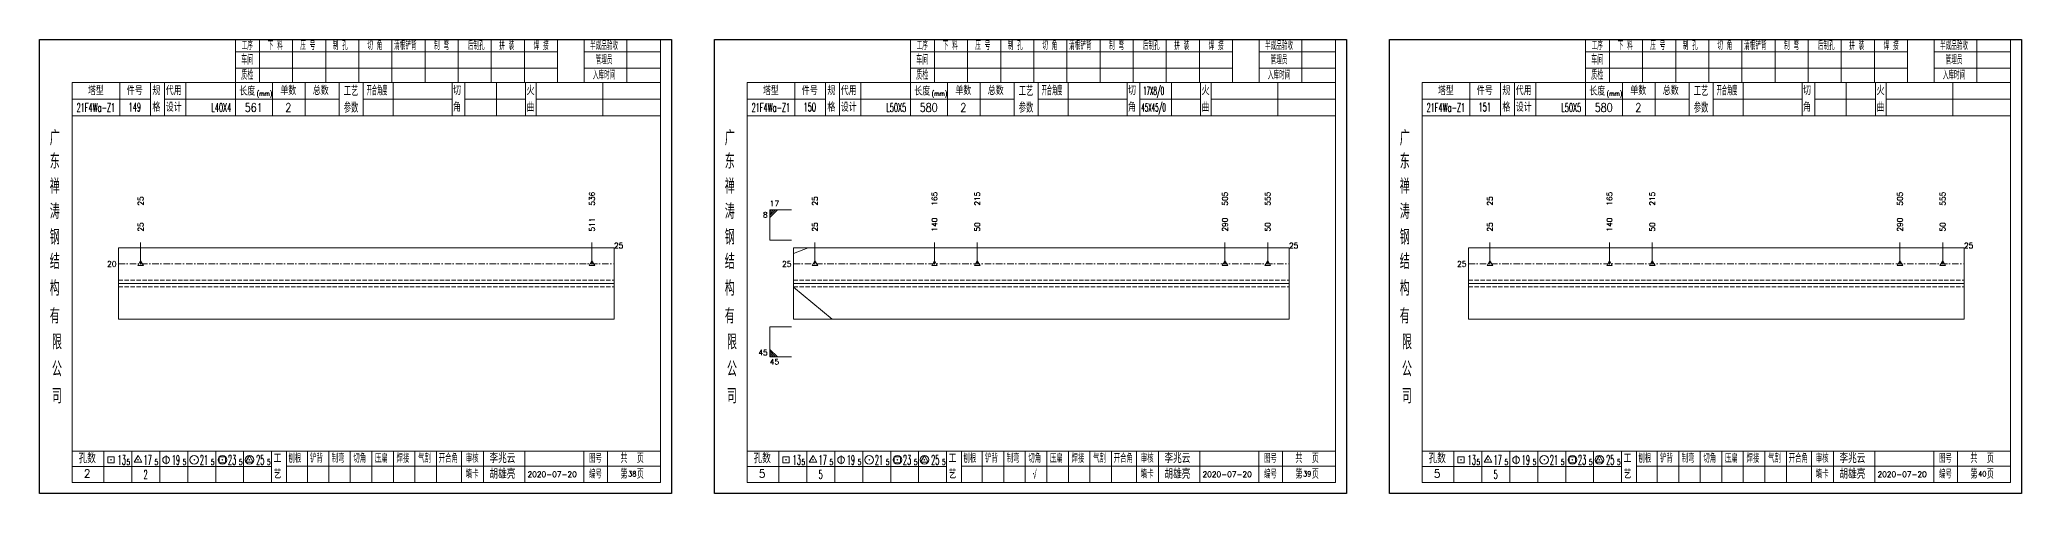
# Model space of a CAD drawing. Extents: x 1310 to 15542, y -76 to 8381.
# Drawn here: x 13065 to 13982, y 5794 to 6004 of the extents above; entities that cross this region are included whole.
import ezdxf
from ezdxf.enums import TextEntityAlignment as Align

# ---------------------------------------------------------------- set-up
doc = ezdxf.new("R2010")
doc.units = 0
doc.header["$MEASUREMENT"] = 0
doc.linetypes.add('一点画线', pattern=[5.2, 3, -1, 0.2, -1])
doc.linetypes.add('虚线', pattern=[2.75, 2, -0.75])
doc.layers.get('0').update_dxf_attribs({"linetype": 'CONTINUOUS', "lineweight": 25})
for name, color, linetype, lineweight in [('1', 7, 'CONTINUOUS', 25), ('4', 7, 'CONTINUOUS', 25), ('5', 7, 'CONTINUOUS', 25)]:
    doc.layers.add(name, color=color, linetype=linetype, lineweight=lineweight)
doc.styles.get("Standard").update_dxf_attribs({"font": 'simplex.shx', "width": 0.7, "height": 3, "bigfont": 'gbhzfs.shx'})

# ---------------------------------------------------------------- blocks, each defined once
blk = doc.blocks.new('孔17.5')
at = {"layer": '5', "color": 7, "linetype": 'Continuous', "lineweight": 13}
for p, q in [((0, 1), (-0.866, -0.5)), ((-0.1, -0.1), (0.1, 0.1)), ((0.1, -0.1), (-0.1, 0.1)), ((0.866, -0.5), (0, 1)), ((-0.866, -0.5), (0.866, -0.5))]:
    blk.add_line(p, q, dxfattribs=at)
blk = doc.blocks.new('CTJGK')
at = {"color": 6, "linetype": 'Continuous'}
for p, q in [((0, 209.97), (292.13, 209.97)), ((0, 0), (0, 209.97)), ((292.13, 209.97), (292.13, 0)), ((292.13, 0), (0, 0))]:
    blk.add_line(p, q, dxfattribs=at)

msp = doc.modelspace()

# ---------------------------------------------------------------- linework, layer by layer
at = {"color": 7, "linetype": 'Continuous', "lineweight": 13}
for p, q in [((13402.862, 5924.824), (13412.862, 5924.824)), ((13402.862, 5910.824), (13402.862, 5924.824)), ((13403.737, 5924.824), (13402.862, 5923.949)), ((13404.612, 5924.824), (13402.862, 5923.074)), ((13405.487, 5924.824), (13402.862, 5922.199)), ((13406.362, 5924.824), (13402.862, 5921.324)), ((13402.862, 5910.824), (13412.862, 5910.824)), ((13111.942, 5899.824), (13111.942, 5909.824)), ((13320.651, 5899.824), (13320.651, 5909.824)), ((13413.862, 5904.684), (13420.578, 5907.324)), ((13423.738, 5899.824), (13423.738, 5909.824)), ((13479.045, 5899.824), (13479.045, 5909.824)), ((13498.798, 5899.824), (13498.798, 5909.824)), ((13613.363, 5899.824), (13613.363, 5909.824)), ((13633.115, 5899.824), (13633.115, 5909.824)), ((13735.868, 5899.824), (13735.868, 5909.824)), ((13791.175, 5899.824), (13791.175, 5909.824)), ((13810.928, 5899.824), (13810.928, 5909.824)), ((13925.493, 5899.824), (13925.493, 5909.824)), ((13945.245, 5899.824), (13945.245, 5909.824)), ((13413.862, 5889.174), (13431.639, 5874.324)), ((13402.862, 5870.824), (13412.862, 5870.824)), ((13402.862, 5870.824), (13402.862, 5856.824)), ((13406.362, 5856.824), (13402.862, 5860.324)), ((13405.487, 5856.824), (13402.862, 5859.449)), ((13404.612, 5856.824), (13402.862, 5858.574)), ((13403.737, 5856.824), (13402.862, 5857.699)), ((13402.862, 5856.824), (13412.862, 5856.824))]:
    msp.add_line(p, q, dxfattribs=at)
at = {"color": 7, "linetype": 'Continuous', "lineweight": 18}
for p, q in [((13101.732, 5907.324), (13101.732, 5874.324)), ((13101.732, 5907.324), (13330.862, 5907.324)), ((13330.862, 5907.324), (13330.862, 5874.324)), ((13413.862, 5907.324), (13413.862, 5874.324)), ((13413.862, 5907.324), (13642.992, 5907.324)), ((13642.992, 5907.324), (13642.992, 5874.324)), ((13725.992, 5907.324), (13725.992, 5874.324)), ((13725.992, 5907.324), (13955.122, 5907.324)), ((13955.122, 5907.324), (13955.122, 5874.324)), ((13101.732, 5890.824), (13330.862, 5890.824)), ((13413.862, 5890.824), (13642.992, 5890.824)), ((13725.992, 5890.824), (13955.122, 5890.824))]:
    msp.add_line(p, q, dxfattribs=at)
at = {"color": 3, "linetype": '一点画线', "lineweight": 13}
for p, q in [((13101.732, 5899.824), (13330.862, 5899.824)), ((13413.862, 5899.824), (13642.992, 5899.824)), ((13725.992, 5899.824), (13955.122, 5899.824))]:
    msp.add_line(p, q, dxfattribs=at)
at = {"color": 1, "linetype": '虚线', "lineweight": 18}
for p, q in [((13101.732, 5892.324), (13330.862, 5892.324)), ((13101.732, 5889.324), (13330.862, 5889.324)), ((13413.862, 5892.324), (13642.992, 5892.324)), ((13413.862, 5889.324), (13642.992, 5889.324)), ((13725.992, 5892.324), (13955.122, 5892.324)), ((13725.992, 5889.324), (13955.122, 5889.324))]:
    msp.add_line(p, q, dxfattribs=at)
at = {"layer": '1', "color": 7, "linetype": 'Continuous', "lineweight": 18}
for p, q in [((13101.732, 5874.324), (13330.862, 5874.324)), ((13413.862, 5874.324), (13642.992, 5874.324)), ((13725.992, 5874.324), (13955.122, 5874.324))]:
    msp.add_line(p, q, dxfattribs=at)
at = {"layer": '4', "color": 1, "linetype": 'Continuous', "lineweight": 18}
for p, q in [((13065.232, 6003.651), (13065.232, 5793.681)), ((13357.362, 6003.651), (13065.232, 6003.651)), ((13155.862, 6003.651), (13155.862, 5983.811)), ((13166.892, 6003.651), (13166.892, 5983.791)), ((13182.202, 6003.651), (13182.202, 5983.791)), ((13197.522, 6003.651), (13197.522, 5983.791)), ((13212.832, 6003.651), (13212.832, 5983.791)), ((13228.142, 6003.651), (13228.142, 5983.791)), ((13243.452, 6003.651), (13243.452, 5983.791)), ((13258.772, 6003.651), (13258.772, 5983.791)), ((13274.082, 6003.651), (13274.082, 5983.791)), ((13289.392, 6003.651), (13289.392, 5983.791)), ((13304.702, 6003.651), (13304.702, 5983.811)), ((13304.702, 6003.651), (13304.702, 5983.791)), ((13316.982, 6003.651), (13316.982, 5983.791)), ((13336.732, 6003.651), (13336.732, 5983.791)), ((13352.312, 6003.651), (13352.312, 5983.791)), ((13357.362, 5973.851), (13357.362, 6003.651)), ((13377.362, 6003.651), (13377.362, 5793.681)), ((13669.492, 6003.651), (13377.362, 6003.651)), ((13467.992, 6003.651), (13467.992, 5983.811)), ((13479.022, 6003.651), (13479.022, 5983.791)), ((13494.332, 6003.651), (13494.332, 5983.791)), ((13509.652, 6003.651), (13509.652, 5983.791)), ((13524.962, 6003.651), (13524.962, 5983.791)), ((13540.272, 6003.651), (13540.272, 5983.791)), ((13555.582, 6003.651), (13555.582, 5983.791)), ((13570.902, 6003.651), (13570.902, 5983.791)), ((13586.212, 6003.651), (13586.212, 5983.791)), ((13601.522, 6003.651), (13601.522, 5983.791)), ((13616.832, 6003.651), (13616.832, 5983.811)), ((13616.832, 6003.651), (13616.832, 5983.791)), ((13629.112, 6003.651), (13629.112, 5983.791)), ((13648.862, 6003.651), (13648.862, 5983.791)), ((13664.442, 6003.651), (13664.442, 5983.791)), ((13669.492, 5973.851), (13669.492, 6003.651)), ((13689.492, 6003.651), (13689.492, 5793.681)), ((13981.622, 6003.651), (13689.492, 6003.651)), ((13780.122, 6003.651), (13780.122, 5983.811)), ((13791.152, 6003.651), (13791.152, 5983.791)), ((13806.462, 6003.651), (13806.462, 5983.791)), ((13821.782, 6003.651), (13821.782, 5983.791)), ((13837.092, 6003.651), (13837.092, 5983.791)), ((13852.402, 6003.651), (13852.402, 5983.791)), ((13867.712, 6003.651), (13867.712, 5983.791)), ((13883.032, 6003.651), (13883.032, 5983.791)), ((13898.342, 6003.651), (13898.342, 5983.791)), ((13913.652, 6003.651), (13913.652, 5983.791)), ((13928.962, 6003.651), (13928.962, 5983.811)), ((13928.962, 6003.651), (13928.962, 5983.791)), ((13941.242, 6003.651), (13941.242, 5983.791)), ((13960.992, 6003.651), (13960.992, 5983.791)), ((13976.572, 6003.651), (13976.572, 5983.791)), ((13981.622, 5973.851), (13981.622, 6003.651)), ((13304.702, 5997.921), (13155.862, 5997.921)), ((13352.312, 5997.921), (13316.982, 5997.921)), ((13616.832, 5997.921), (13467.992, 5997.921)), ((13664.442, 5997.921), (13629.112, 5997.921)), ((13928.962, 5997.921), (13780.122, 5997.921)), ((13976.572, 5997.921), (13941.242, 5997.921)), ((13304.702, 5990.441), (13155.862, 5990.441)), ((13352.312, 5990.441), (13316.982, 5990.441)), ((13616.832, 5990.441), (13467.992, 5990.441)), ((13664.442, 5990.441), (13629.112, 5990.441)), ((13928.962, 5990.441), (13780.122, 5990.441)), ((13976.572, 5990.441), (13941.242, 5990.441)), ((13080.242, 5983.791), (13080.242, 5798.731)), ((13352.312, 5983.791), (13080.242, 5983.791)), ((13116.512, 5976.031), (13080.242, 5976.031)), ((13102.362, 5983.801), (13102.362, 5968.381)), ((13116.512, 5968.381), (13116.512, 5983.791)), ((13123.012, 5968.381), (13123.012, 5983.791)), ((13203.732, 5976.081), (13123.012, 5976.081)), ((13132.882, 5983.791), (13132.882, 5968.381)), ((13155.862, 5983.811), (13155.862, 5968.381)), ((13172.982, 5983.791), (13172.982, 5968.381)), ((13188.032, 5983.791), (13188.032, 5968.381)), ((13203.732, 5983.791), (13203.732, 5968.381)), ((13214.792, 5983.791), (13214.792, 5968.381)), ((13214.792, 5976.081), (13256.042, 5976.081)), ((13228.742, 5983.791), (13228.742, 5968.381)), ((13256.042, 5983.791), (13256.042, 5968.381)), ((13261.802, 5983.791), (13261.802, 5968.381)), ((13261.802, 5976.081), (13289.882, 5976.081)), ((13276.422, 5983.791), (13276.422, 5968.381)), ((13289.882, 5983.791), (13289.882, 5968.381)), ((13294.872, 5983.791), (13294.872, 5968.381)), ((13294.872, 5976.081), (13352.492, 5976.081)), ((13325.612, 5983.791), (13325.612, 5968.381)), ((13352.312, 5798.731), (13352.312, 5983.791)), ((13392.372, 5983.791), (13392.372, 5798.731)), ((13664.442, 5983.791), (13392.372, 5983.791)), ((13428.642, 5976.031), (13392.372, 5976.031)), ((13414.492, 5983.801), (13414.492, 5968.381)), ((13428.642, 5968.381), (13428.642, 5983.791)), ((13435.142, 5968.381), (13435.142, 5983.791)), ((13515.862, 5976.081), (13435.142, 5976.081)), ((13445.012, 5983.791), (13445.012, 5968.381)), ((13467.992, 5983.811), (13467.992, 5968.381)), ((13485.112, 5983.791), (13485.112, 5968.381)), ((13500.162, 5983.791), (13500.162, 5968.381)), ((13515.862, 5983.791), (13515.862, 5968.381)), ((13526.922, 5983.791), (13526.922, 5968.381)), ((13526.922, 5976.081), (13568.172, 5976.081)), ((13540.872, 5983.791), (13540.872, 5968.381)), ((13568.172, 5983.791), (13568.172, 5968.381)), ((13573.932, 5983.791), (13573.932, 5968.381)), ((13573.932, 5976.081), (13602.012, 5976.081)), ((13588.552, 5983.791), (13588.552, 5968.381)), ((13602.012, 5983.791), (13602.012, 5968.381)), ((13607.002, 5983.791), (13607.002, 5968.381)), ((13607.002, 5976.081), (13664.622, 5976.081)), ((13637.742, 5983.791), (13637.742, 5968.381)), ((13664.442, 5798.731), (13664.442, 5983.791)), ((13704.502, 5983.791), (13704.502, 5798.731)), ((13976.572, 5983.791), (13704.502, 5983.791)), ((13740.772, 5976.031), (13704.502, 5976.031)), ((13726.622, 5983.801), (13726.622, 5968.381)), ((13740.772, 5968.381), (13740.772, 5983.791)), ((13747.272, 5968.381), (13747.272, 5983.791)), ((13827.992, 5976.081), (13747.272, 5976.081)), ((13757.142, 5983.791), (13757.142, 5968.381)), ((13780.122, 5983.811), (13780.122, 5968.381)), ((13797.242, 5983.791), (13797.242, 5968.381)), ((13812.292, 5983.791), (13812.292, 5968.381)), ((13827.992, 5983.791), (13827.992, 5968.381)), ((13839.052, 5983.791), (13839.052, 5968.381)), ((13839.052, 5976.081), (13880.302, 5976.081)), ((13853.002, 5983.791), (13853.002, 5968.381)), ((13880.302, 5983.791), (13880.302, 5968.381)), ((13886.062, 5983.791), (13886.062, 5968.381)), ((13886.062, 5976.081), (13914.142, 5976.081)), ((13900.682, 5983.791), (13900.682, 5968.381)), ((13914.142, 5983.791), (13914.142, 5968.381)), ((13919.132, 5983.791), (13919.132, 5968.381)), ((13919.132, 5976.081), (13976.752, 5976.081)), ((13949.872, 5983.791), (13949.872, 5968.381)), ((13976.572, 5798.731), (13976.572, 5983.791)), ((13352.492, 5968.381), (13080.242, 5968.381)), ((13357.362, 5793.681), (13357.362, 5973.851)), ((13664.622, 5968.381), (13392.372, 5968.381)), ((13669.492, 5793.681), (13669.492, 5973.851)), ((13976.752, 5968.381), (13704.502, 5968.381)), ((13981.622, 5793.681), (13981.622, 5973.851)), ((13080.242, 5813.261), (13352.312, 5813.261)), ((13094.932, 5813.261), (13094.932, 5798.731)), ((13107.862, 5798.731), (13107.862, 5813.261)), ((13120.792, 5813.261), (13120.792, 5798.731)), ((13133.712, 5798.731), (13133.712, 5813.261)), ((13146.642, 5813.261), (13146.642, 5798.731)), ((13159.572, 5798.731), (13159.572, 5813.261)), ((13172.492, 5798.731), (13172.492, 5813.261)), ((13179.362, 5798.731), (13179.362, 5813.261)), ((13189.022, 5798.731), (13189.022, 5813.261)), ((13198.962, 5798.731), (13198.962, 5813.261)), ((13208.902, 5798.731), (13208.902, 5813.261)), ((13218.852, 5798.731), (13218.852, 5813.261)), ((13228.792, 5798.731), (13228.792, 5813.261)), ((13238.732, 5798.731), (13238.732, 5813.261)), ((13248.682, 5798.731), (13248.682, 5813.261)), ((13260.322, 5798.731), (13260.322, 5813.261)), ((13270.472, 5798.731), (13270.472, 5813.261)), ((13289.532, 5798.731), (13289.532, 5813.261)), ((13316.912, 5798.731), (13316.912, 5813.261)), ((13327.872, 5798.731), (13327.872, 5813.261)), ((13392.372, 5813.261), (13664.442, 5813.261)), ((13407.062, 5813.261), (13407.062, 5798.731)), ((13419.992, 5798.731), (13419.992, 5813.261)), ((13432.922, 5813.261), (13432.922, 5798.731)), ((13445.842, 5798.731), (13445.842, 5813.261)), ((13458.772, 5813.261), (13458.772, 5798.731)), ((13471.702, 5798.731), (13471.702, 5813.261)), ((13484.622, 5798.731), (13484.622, 5813.261)), ((13491.492, 5798.731), (13491.492, 5813.261)), ((13501.152, 5798.731), (13501.152, 5813.261)), ((13511.092, 5798.731), (13511.092, 5813.261)), ((13521.032, 5798.731), (13521.032, 5813.261)), ((13530.982, 5798.731), (13530.982, 5813.261)), ((13540.922, 5798.731), (13540.922, 5813.261)), ((13550.862, 5798.731), (13550.862, 5813.261)), ((13560.812, 5798.731), (13560.812, 5813.261)), ((13572.452, 5798.731), (13572.452, 5813.261)), ((13582.602, 5798.731), (13582.602, 5813.261)), ((13601.662, 5798.731), (13601.662, 5813.261)), ((13629.042, 5798.731), (13629.042, 5813.261)), ((13640.002, 5798.731), (13640.002, 5813.261)), ((13704.502, 5813.261), (13976.572, 5813.261)), ((13719.192, 5813.261), (13719.192, 5798.731)), ((13732.122, 5798.731), (13732.122, 5813.261)), ((13745.052, 5813.261), (13745.052, 5798.731)), ((13757.972, 5798.731), (13757.972, 5813.261)), ((13770.902, 5813.261), (13770.902, 5798.731)), ((13783.832, 5798.731), (13783.832, 5813.261)), ((13796.752, 5798.731), (13796.752, 5813.261)), ((13803.622, 5798.731), (13803.622, 5813.261)), ((13813.282, 5798.731), (13813.282, 5813.261)), ((13823.222, 5798.731), (13823.222, 5813.261)), ((13833.162, 5798.731), (13833.162, 5813.261)), ((13843.112, 5798.731), (13843.112, 5813.261)), ((13853.052, 5798.731), (13853.052, 5813.261)), ((13862.992, 5798.731), (13862.992, 5813.261)), ((13872.942, 5798.731), (13872.942, 5813.261)), ((13884.582, 5798.731), (13884.582, 5813.261)), ((13894.732, 5798.731), (13894.732, 5813.261)), ((13913.792, 5798.731), (13913.792, 5813.261)), ((13941.172, 5798.731), (13941.172, 5813.261)), ((13952.132, 5798.731), (13952.132, 5813.261)), ((13172.492, 5806.131), (13080.242, 5806.131)), ((13179.322, 5806.291), (13352.312, 5806.291)), ((13484.622, 5806.131), (13392.372, 5806.131)), ((13491.452, 5806.291), (13664.442, 5806.291)), ((13796.752, 5806.131), (13704.502, 5806.131)), ((13803.582, 5806.291), (13976.572, 5806.291)), ((13065.232, 5793.681), (13357.362, 5793.681)), ((13080.242, 5798.731), (13352.312, 5798.731)), ((13377.362, 5793.681), (13669.492, 5793.681)), ((13392.372, 5798.731), (13664.442, 5798.731)), ((13689.492, 5793.681), (13981.622, 5793.681)), ((13704.502, 5798.731), (13976.572, 5798.731))]:
    msp.add_line(p, q, dxfattribs=at)
at = {"layer": '4', "color": 7, "linetype": 'Continuous', "lineweight": 13}
for p, q in [((13096.818, 5807.767), (13096.818, 5810.595)), ((13096.818, 5810.595), (13099.646, 5810.595)), ((13099.646, 5810.595), (13099.646, 5807.767)), ((13110.732, 5811.181), (13109, 5808.181)), ((13112.464, 5808.181), (13110.732, 5811.181)), ((13123.732, 5811.181), (13123.732, 5807.181)), ((13148.318, 5807.767), (13148.318, 5810.595)), ((13148.318, 5810.595), (13151.146, 5810.595)), ((13151.146, 5810.595), (13151.146, 5807.767)), ((13162.232, 5811.181), (13160.5, 5808.181)), ((13163.964, 5808.181), (13162.232, 5811.181)), ((13408.948, 5807.767), (13408.948, 5810.595)), ((13408.948, 5810.595), (13411.776, 5810.595)), ((13411.776, 5810.595), (13411.776, 5807.767)), ((13422.862, 5811.181), (13421.13, 5808.181)), ((13424.594, 5808.181), (13422.862, 5811.181)), ((13435.862, 5811.181), (13435.862, 5807.181)), ((13460.448, 5807.767), (13460.448, 5810.595)), ((13460.448, 5810.595), (13463.276, 5810.595)), ((13463.276, 5810.595), (13463.276, 5807.767)), ((13474.362, 5811.181), (13472.63, 5808.181)), ((13476.094, 5808.181), (13474.362, 5811.181)), ((13721.078, 5807.767), (13721.078, 5810.595)), ((13721.078, 5810.595), (13723.906, 5810.595)), ((13723.906, 5810.595), (13723.906, 5807.767)), ((13734.992, 5811.181), (13733.26, 5808.181)), ((13736.724, 5808.181), (13734.992, 5811.181)), ((13747.992, 5811.181), (13747.992, 5807.181)), ((13772.578, 5807.767), (13772.578, 5810.595)), ((13772.578, 5810.595), (13775.406, 5810.595)), ((13775.406, 5810.595), (13775.406, 5807.767)), ((13786.492, 5811.181), (13784.76, 5808.181)), ((13788.224, 5808.181), (13786.492, 5811.181)), ((13099.646, 5807.767), (13096.818, 5807.767)), ((13098.032, 5808.981), (13098.432, 5809.381)), ((13098.432, 5808.981), (13098.032, 5809.381)), ((13109, 5808.181), (13112.464, 5808.181)), ((13110.532, 5808.981), (13110.932, 5809.381)), ((13110.932, 5808.981), (13110.532, 5809.381)), ((13136.532, 5808.981), (13136.932, 5809.381)), ((13136.932, 5808.981), (13136.532, 5809.381)), ((13151.146, 5807.767), (13148.318, 5807.767)), ((13149.532, 5808.981), (13149.932, 5809.381)), ((13149.932, 5808.981), (13149.532, 5809.381)), ((13160.5, 5808.181), (13163.964, 5808.181)), ((13162.032, 5808.981), (13162.432, 5809.381)), ((13162.432, 5808.981), (13162.032, 5809.381)), ((13411.776, 5807.767), (13408.948, 5807.767)), ((13410.162, 5808.981), (13410.562, 5809.381)), ((13410.562, 5808.981), (13410.162, 5809.381)), ((13421.13, 5808.181), (13424.594, 5808.181)), ((13422.662, 5808.981), (13423.062, 5809.381)), ((13423.062, 5808.981), (13422.662, 5809.381)), ((13448.662, 5808.981), (13449.062, 5809.381)), ((13449.062, 5808.981), (13448.662, 5809.381)), ((13463.276, 5807.767), (13460.448, 5807.767)), ((13461.662, 5808.981), (13462.062, 5809.381)), ((13462.062, 5808.981), (13461.662, 5809.381)), ((13472.63, 5808.181), (13476.094, 5808.181)), ((13474.162, 5808.981), (13474.562, 5809.381)), ((13474.562, 5808.981), (13474.162, 5809.381)), ((13723.906, 5807.767), (13721.078, 5807.767)), ((13722.292, 5808.981), (13722.692, 5809.381)), ((13722.692, 5808.981), (13722.292, 5809.381)), ((13733.26, 5808.181), (13736.724, 5808.181)), ((13734.792, 5808.981), (13735.192, 5809.381)), ((13735.192, 5808.981), (13734.792, 5809.381)), ((13760.792, 5808.981), (13761.192, 5809.381)), ((13761.192, 5808.981), (13760.792, 5809.381)), ((13775.406, 5807.767), (13772.578, 5807.767)), ((13773.792, 5808.981), (13774.192, 5809.381)), ((13774.192, 5808.981), (13773.792, 5809.381)), ((13784.76, 5808.181), (13788.224, 5808.181)), ((13786.292, 5808.981), (13786.692, 5809.381)), ((13786.692, 5808.981), (13786.292, 5809.381))]:
    msp.add_line(p, q, dxfattribs=at)
for centre, radius in [((13123.732, 5809.181), 1.6), ((13136.732, 5809.181), 2), ((13149.732, 5809.181), 2), ((13162.232, 5809.181), 2), ((13435.862, 5809.181), 1.6), ((13448.862, 5809.181), 2), ((13461.862, 5809.181), 2), ((13474.362, 5809.181), 2), ((13747.992, 5809.181), 1.6), ((13760.992, 5809.181), 2), ((13773.992, 5809.181), 2), ((13786.492, 5809.181), 2)]:
    msp.add_circle(centre, radius, dxfattribs=at)

# ---------------------------------------------------------------- block references
at = {"color": 0, "linetype": 'Continuous'}
for p in [(13065.232, 5793.681), (13377.362, 5793.681), (13689.492, 5793.681)]:
    msp.add_blockref('CTJGK', p, dxfattribs=at)
at = {"color": 8, "linetype": 'Continuous', "lineweight": 9, "xscale": 1.5, "yscale": 1.5, "zscale": 1.5}
for p in [(13111.942, 5899.824), (13320.651, 5899.824), (13423.738, 5899.824), (13479.045, 5899.824), (13498.798, 5899.824), (13613.363, 5899.824), (13633.115, 5899.824), (13735.868, 5899.824), (13791.175, 5899.824), (13810.928, 5899.824), (13925.493, 5899.824), (13945.245, 5899.824)]:
    msp.add_blockref('孔17.5', p, dxfattribs=at)

# ---------------------------------------------------------------- texts
at = {"color": 7, "linetype": 'Continuous', "lineweight": 13}
for s, p in [('25', (13111.942, 5926.824)), ('536', (13320.651, 5926.824)), ('25', (13423.738, 5926.824)), ('165', (13479.045, 5926.824)), ('215', (13498.798, 5926.824)), ('505', (13613.363, 5926.824)), ('555', (13633.115, 5926.824)), ('25', (13735.868, 5926.824)), ('165', (13791.175, 5926.824)), ('215', (13810.928, 5926.824)), ('505', (13925.493, 5926.824)), ('555', (13945.245, 5926.824))]:
    msp.add_text(s, height=2.5, rotation=90, dxfattribs=at).set_placement(p, align=Align.MIDDLE_LEFT)
msp.add_text('17', height=2.5, dxfattribs=at).set_placement((13402.862, 5925.824), align=Align.BOTTOM_LEFT)
at = {"color": 8, "linetype": 'Continuous', "lineweight": 9}
for s, p in [('511', (13320.651, 5914.824)), ('140', (13479.045, 5914.824)), ('290', (13613.363, 5914.824)), ('140', (13791.175, 5914.824)), ('290', (13925.493, 5914.824)), ('25', (13111.942, 5914.824)), ('25', (13423.738, 5914.824)), ('50', (13498.798, 5914.824)), ('50', (13633.115, 5914.824)), ('25', (13735.868, 5914.824)), ('50', (13810.928, 5914.824)), ('50', (13945.245, 5914.824))]:
    msp.add_text(s, height=2.5, rotation=90, dxfattribs=at).set_placement(p, align=Align.MIDDLE_LEFT)
at = {"color": 7, "linetype": 'Continuous', "lineweight": 13}
msp.add_text('8', height=2.5, dxfattribs=at).set_placement((13401.862, 5923.824), align=Align.TOP_RIGHT)
for p in [(13330.862, 5908.324), (13642.992, 5908.324), (13955.122, 5908.324)]:
    msp.add_text('25', height=2.5, dxfattribs=at).set_placement(p, align=Align.MIDDLE_LEFT)
for s, p in [('20', (13100.732, 5899.824)), ('25', (13412.862, 5899.824)), ('25', (13724.992, 5899.824))]:
    msp.add_text(s, height=2.5, dxfattribs=at).set_placement(p, align=Align.MIDDLE_RIGHT)
msp.add_text('45', height=2.5, dxfattribs=at).set_placement((13401.862, 5856.824), align=Align.BOTTOM_RIGHT)
msp.add_text('45', height=2.5, dxfattribs=at).set_placement((13402.862, 5855.824), align=Align.TOP_LEFT)
at = {"layer": '4', "color": 1, "linetype": 'Continuous', "lineweight": 25}
for s, height, width, p in [('工序', 3.7, 0.7, (13161.232, 6000.781)), ('下 料', 3.7, 0.7, (13174.232, 6000.781)), ('压 号', 3.7, 0.7, (13189.232, 6000.781)), ('制 孔', 3.7, 0.7, (13204.232, 6000.781)), ('切 角', 3.7, 0.7, (13220.232, 6000.781)), ('清根铲背 ', 3.7, 0.7, (13235.232, 6000.781)), (' 制 弯', 3.7, 0.7, (13250.232, 6000.781)), (' 后制孔', 3.7, 0.7, (13266.232, 6000.781)), ('拼 装', 3.7, 0.7, (13281.232, 6000.781)), (' 焊 接', 3.7, 0.7, (13296.232, 6000.781)), ('半成品验收', 3.7, 0.7, (13326.232, 6000.781)), ('工序', 3.7, 0.7, (13473.362, 6000.781)), ('下 料', 3.7, 0.7, (13486.362, 6000.781)), ('压 号', 3.7, 0.7, (13501.362, 6000.781)), ('制 孔', 3.7, 0.7, (13516.362, 6000.781)), ('切 角', 3.7, 0.7, (13532.362, 6000.781)), ('清根铲背 ', 3.7, 0.7, (13547.362, 6000.781)), (' 制 弯', 3.7, 0.7, (13562.362, 6000.781)), (' 后制孔', 3.7, 0.7, (13578.362, 6000.781)), ('拼 装', 3.7, 0.7, (13593.362, 6000.781)), (' 焊 接', 3.7, 0.7, (13608.362, 6000.781)), ('半成品验收', 3.7, 0.7, (13638.362, 6000.781)), ('工序', 3.7, 0.7, (13785.492, 6000.781)), ('下 料', 3.7, 0.7, (13798.492, 6000.781)), ('压 号', 3.7, 0.7, (13813.492, 6000.781)), ('制 孔', 3.7, 0.7, (13828.492, 6000.781)), ('切 角', 3.7, 0.7, (13844.492, 6000.781)), ('清根铲背 ', 3.7, 0.7, (13859.492, 6000.781)), (' 制 弯', 3.7, 0.7, (13874.492, 6000.781)), (' 后制孔', 3.7, 0.7, (13890.492, 6000.781)), ('拼 装', 3.7, 0.7, (13905.492, 6000.781)), (' 焊 接', 3.7, 0.7, (13920.492, 6000.781)), ('半成品验收', 3.7, 0.7, (13950.492, 6000.781)), ('车间', 4, 0.7, (13161.232, 5994.181)), ('管理员', 3.7, 0.7, (13326.232, 5994.181)), ('车间', 4, 0.7, (13473.362, 5994.181)), ('管理员', 3.7, 0.7, (13638.362, 5994.181)), ('车间', 4, 0.7, (13785.492, 5994.181)), ('管理员', 3.7, 0.7, (13950.492, 5994.181)), ('质检', 4, 0.7, (13161.232, 5987.121)), ('入库时间', 3.7, 0.7, (13326.232, 5987.121)), ('质检', 4, 0.7, (13473.362, 5987.121)), ('入库时间', 3.7, 0.7, (13638.362, 5987.121)), ('质检', 4, 0.7, (13785.492, 5987.121)), ('入库时间', 3.7, 0.7, (13950.492, 5987.121)), ('(mm)', 2.24, 0.7, (13169.232, 5978.681)), ('参数', 4.8, 0.7, (13209.232, 5972.231)), ('工艺', 4.8, 0.7, (13209.232, 5979.941)), ('开合角度', 4, 0.6, (13221.232, 5979.941)), ('(mm)', 2.24, 0.7, (13481.362, 5978.681)), ('参数', 4.8, 0.7, (13521.362, 5972.231)), ('工艺', 4.8, 0.7, (13521.362, 5979.941)), ('开合角度', 4, 0.6, (13533.362, 5979.941)), ('17X8/0', 3.8, 0.4, (13580.362, 5979.941)), ('(mm)', 2.24, 0.7, (13793.492, 5978.681)), ('参数', 4.8, 0.7, (13833.492, 5972.231)), ('工艺', 4.8, 0.7, (13833.492, 5979.941)), ('开合角度', 4, 0.6, (13845.492, 5979.941)), ('21F4Wa-Z1', 4, 0.5, (13091.232, 5972.201)), ('149', 4, 0.5, (13109.232, 5972.451)), ('L40X4', 4, 0.5, (13149.232, 5972.181)), ('561', 4, 0.8, (13164.232, 5972.231)), ('2', 4, 0.8, (13180.232, 5972.231)), ('21F4Wa-Z1', 4, 0.5, (13403.362, 5972.201)), ('150', 4, 0.5, (13421.362, 5972.451)), ('L50X5', 4, 0.5, (13461.362, 5972.181)), ('580', 4, 0.8, (13476.362, 5972.231)), ('2', 4, 0.8, (13492.362, 5972.231)), ('45X45/0', 3.8, 0.4, (13580.362, 5972.231)), ('21F4Wa-Z1', 4, 0.5, (13715.492, 5972.201)), ('151', 4, 0.5, (13733.492, 5972.451)), ('L50X5', 4, 0.5, (13773.492, 5972.181)), ('580', 4, 0.8, (13788.492, 5972.231)), ('2', 4, 0.8, (13804.492, 5972.231)), ('广', 6.96, 0.7, (13072.232, 5958.151)), ('广', 6.96, 0.7, (13384.362, 5958.151)), ('广', 6.96, 0.7, (13696.492, 5958.151)), ('东', 6.96, 0.7, (13072.232, 5947.361)), ('东', 6.96, 0.7, (13384.362, 5947.361)), ('东', 6.96, 0.7, (13696.492, 5947.361)), ('禅', 6.96, 0.7, (13072.232, 5935.771)), ('禅', 6.96, 0.7, (13384.362, 5935.771)), ('禅', 6.96, 0.7, (13696.492, 5935.771)), ('涛', 6.96, 0.7, (13072.232, 5924.171)), ('涛', 6.96, 0.7, (13384.362, 5924.171)), ('涛', 6.96, 0.7, (13696.492, 5924.171)), ('钢', 6.96, 0.7, (13072.232, 5912.281)), ('钢', 6.96, 0.7, (13384.362, 5912.281)), ('钢', 6.96, 0.7, (13696.492, 5912.281)), ('结', 6.96, 0.7, (13072.232, 5900.971)), ('结', 6.96, 0.7, (13384.362, 5900.971)), ('结', 6.96, 0.7, (13696.492, 5900.971)), ('构', 6.96, 0.7, (13072.232, 5888.591)), ('构', 6.96, 0.7, (13384.362, 5888.591)), ('构', 6.96, 0.7, (13696.492, 5888.591)), ('有', 6.96, 0.7, (13072.232, 5875.781)), ('有', 6.96, 0.7, (13384.362, 5875.781)), ('有', 6.96, 0.7, (13696.492, 5875.781)), ('限', 6.96, 0.7, (13073.232, 5863.781)), ('限', 6.96, 0.7, (13385.362, 5863.781)), ('限', 6.96, 0.7, (13697.492, 5863.781)), ('公', 6.96, 0.7, (13073.232, 5851.241)), ('公', 6.96, 0.7, (13385.362, 5851.241)), ('公', 6.96, 0.7, (13697.492, 5851.241)), ('司', 6.96, 0.7, (13073.232, 5838.761)), ('司', 6.96, 0.7, (13385.362, 5838.761)), ('司', 6.96, 0.7, (13697.492, 5838.761)), ('13', 4.47, 0.5, (13103.232, 5809.181)), ('17', 4.47, 0.5, (13115.232, 5809.181)), ('19', 4.47, 0.5, (13128.232, 5809.181)), ('21', 4.47, 0.5, (13141.232, 5809.181)), ('23', 4.47, 0.5, (13154.232, 5809.181)), ('25', 4.47, 0.5, (13167.232, 5809.181)), ('刨根', 3.7, 0.8, (13183.232, 5809.781)), ('铲背', 3.7, 0.8, (13193.232, 5809.781)), ('制弯', 3.7, 0.8, (13203.232, 5809.781)), ('切角', 3.7, 0.8, (13213.232, 5809.781)), ('压扁', 3.7, 0.8, (13223.232, 5809.781)), ('焊接', 3.7, 0.8, (13233.232, 5809.781)), ('气割', 3.7, 0.8, (13243.232, 5809.781)), ('开合角', 3.7, 0.8, (13254.232, 5809.781)), ('审核', 3.7, 0.8, (13265.232, 5809.781)), ('图号', 3.7, 0.8, (13322.232, 5809.781)), ('共  页', 4, 0.8, (13339.232, 5809.781)), ('13', 4.47, 0.5, (13415.362, 5809.181)), ('17', 4.47, 0.5, (13427.362, 5809.181)), ('19', 4.47, 0.5, (13440.362, 5809.181)), ('21', 4.47, 0.5, (13453.362, 5809.181)), ('23', 4.47, 0.5, (13466.362, 5809.181)), ('25', 4.47, 0.5, (13479.362, 5809.181)), ('刨根', 3.7, 0.8, (13495.362, 5809.781)), ('铲背', 3.7, 0.8, (13505.362, 5809.781)), ('制弯', 3.7, 0.8, (13515.362, 5809.781)), ('切角', 3.7, 0.8, (13525.362, 5809.781)), ('压扁', 3.7, 0.8, (13535.362, 5809.781)), ('焊接', 3.7, 0.8, (13545.362, 5809.781)), ('气割', 3.7, 0.8, (13555.362, 5809.781)), ('开合角', 3.7, 0.8, (13566.362, 5809.781)), ('审核', 3.7, 0.8, (13577.362, 5809.781)), ('图号', 3.7, 0.8, (13634.362, 5809.781)), ('共  页', 4, 0.8, (13651.362, 5809.781)), ('13', 4.47, 0.5, (13727.492, 5809.181)), ('17', 4.47, 0.5, (13739.492, 5809.181)), ('19', 4.47, 0.5, (13752.492, 5809.181)), ('21', 4.47, 0.5, (13765.492, 5809.181)), ('23', 4.47, 0.5, (13778.492, 5809.181)), ('25', 4.47, 0.5, (13791.492, 5809.181)), ('刨根', 3.7, 0.8, (13807.492, 5809.781)), ('铲背', 3.7, 0.8, (13817.492, 5809.781)), ('制弯', 3.7, 0.8, (13827.492, 5809.781)), ('切角', 3.7, 0.8, (13837.492, 5809.781)), ('压扁', 3.7, 0.8, (13847.492, 5809.781)), ('焊接', 3.7, 0.8, (13857.492, 5809.781)), ('气割', 3.7, 0.8, (13867.492, 5809.781)), ('开合角', 3.7, 0.8, (13878.492, 5809.781)), ('审核', 3.7, 0.8, (13889.492, 5809.781)), ('图号', 3.7, 0.8, (13946.492, 5809.781)), ('共  页', 4, 0.8, (13963.492, 5809.781)), ('5', 2.68, 0.6, (13106.232, 5808.181)), ('2', 4, 0.5, (13114.232, 5802.431)), ('5', 2.68, 0.6, (13119.232, 5808.181)), ('5', 2.68, 0.6, (13132.232, 5808.181)), ('5', 2.68, 0.6, (13145.232, 5808.181)), ('5', 2.68, 0.6, (13158.232, 5808.181)), ('5', 2.68, 0.6, (13171.232, 5808.181)), ('填卡', 3.7, 0.8, (13265.232, 5802.511)), ('编号', 3.7, 0.8, (13322.232, 5802.511)), ('第  页', 4, 0.8, (13339.232, 5802.511)), ('5', 2.68, 0.6, (13418.362, 5808.181)), ('5', 4, 0.5, (13426.362, 5802.431)), ('5', 2.68, 0.6, (13431.362, 5808.181)), ('5', 2.68, 0.6, (13444.362, 5808.181)), ('5', 2.68, 0.6, (13457.362, 5808.181)), ('5', 2.68, 0.6, (13470.362, 5808.181)), ('5', 2.68, 0.6, (13483.362, 5808.181)), ('√', 4, 0.6, (13525.362, 5802.511)), ('填卡', 3.7, 0.8, (13577.362, 5802.511)), ('编号', 3.7, 0.8, (13634.362, 5802.511)), ('第  页', 4, 0.8, (13651.362, 5802.511)), ('5', 2.68, 0.6, (13730.492, 5808.181)), ('5', 4, 0.5, (13738.492, 5802.431)), ('5', 2.68, 0.6, (13743.492, 5808.181)), ('5', 2.68, 0.6, (13756.492, 5808.181)), ('5', 2.68, 0.6, (13769.492, 5808.181)), ('5', 2.68, 0.6, (13782.492, 5808.181)), ('5', 2.68, 0.6, (13795.492, 5808.181)), ('填卡', 3.7, 0.8, (13889.492, 5802.511)), ('编号', 3.7, 0.8, (13946.492, 5802.511)), ('第  页', 4, 0.8, (13963.492, 5802.511))]:
    msp.add_text(s, height=height, dxfattribs=dict(at, width=width)).set_placement(p, align=Align.MIDDLE_CENTER)
for s, height, p in [('塔型', 3.7, (13091.232, 5979.911)), ('件号', 3.7, (13109.232, 5979.911)), ('规', 3.7, (13119.232, 5979.941)), ('代用', 3.7, (13127.232, 5979.941)), ('长度', 3.7, (13161.232, 5979.681)), ('单数', 3.7, (13180.232, 5979.941)), ('总数', 3.7, (13195.232, 5979.941)), ('切', 3.7, (13258.232, 5979.941)), ('火', 3.7, (13292.232, 5979.941)), ('塔型', 3.7, (13403.362, 5979.911)), ('件号', 3.7, (13421.362, 5979.911)), ('规', 3.7, (13431.362, 5979.941)), ('代用', 3.7, (13439.362, 5979.941)), ('长度', 3.7, (13473.362, 5979.681)), ('单数', 3.7, (13492.362, 5979.941)), ('总数', 3.7, (13507.362, 5979.941)), ('切', 3.7, (13570.362, 5979.941)), ('火', 3.7, (13604.362, 5979.941)), ('塔型', 3.7, (13715.492, 5979.911)), ('件号', 3.7, (13733.492, 5979.911)), ('规', 3.7, (13743.492, 5979.941)), ('代用', 3.7, (13751.492, 5979.941)), ('长度', 3.7, (13785.492, 5979.681)), ('单数', 3.7, (13804.492, 5979.941)), ('总数', 3.7, (13819.492, 5979.941)), ('切', 3.7, (13882.492, 5979.941)), ('火', 3.7, (13916.492, 5979.941)), ('格', 3.7, (13119.232, 5972.231)), ('设计', 3.7, (13127.232, 5972.231)), ('角', 3.7, (13258.232, 5972.231)), ('曲', 3.7, (13292.232, 5972.231)), ('格', 3.7, (13431.362, 5972.231)), ('设计', 3.7, (13439.362, 5972.231)), ('角', 3.7, (13570.362, 5972.231)), ('曲', 3.7, (13604.362, 5972.231)), ('格', 3.7, (13743.492, 5972.231)), ('设计', 3.7, (13751.492, 5972.231)), ('角', 3.7, (13882.492, 5972.231)), ('曲', 3.7, (13916.492, 5972.231)), ('孔数', 4, (13087.232, 5809.701)), ('工', 3.7, (13175.232, 5809.781)), ('李兆云', 4, (13279.232, 5809.781)), ('孔数', 4, (13399.362, 5809.701)), ('工', 3.7, (13487.362, 5809.781)), ('李兆云', 4, (13591.362, 5809.781)), ('孔数', 4, (13711.492, 5809.701)), ('工', 3.7, (13799.492, 5809.781)), ('李兆云', 4, (13903.492, 5809.781)), ('2', 3.7, (13087.232, 5802.871)), ('艺', 3.7, (13175.232, 5802.431)), ('胡雄亮', 4, (13279.232, 5802.511)), ('2020-07-20', 2.5, (13302.232, 5802.511)), ('5', 3.7, (13399.362, 5802.871)), ('艺', 3.7, (13487.362, 5802.431)), ('胡雄亮', 4, (13591.362, 5802.511)), ('2020-07-20', 2.5, (13614.362, 5802.511)), ('5', 3.7, (13711.492, 5802.871)), ('艺', 3.7, (13799.492, 5802.431)), ('胡雄亮', 4, (13903.492, 5802.511)), ('2020-07-20', 2.5, (13926.492, 5802.511))]:
    msp.add_text(s, height=height, dxfattribs=at).set_placement(p, align=Align.MIDDLE_CENTER)
at = {"layer": '4', "color": 6, "linetype": 'Continuous', "lineweight": 25, "width": 0.8}
for s, p in [('38', (13339.257, 5802.739)), ('39', (13651.387, 5802.739)), ('40', (13963.517, 5802.739))]:
    msp.add_text(s, height=2.5, dxfattribs=at).set_placement(p, align=Align.MIDDLE_CENTER)

doc.saveas('drawing.dxf')
